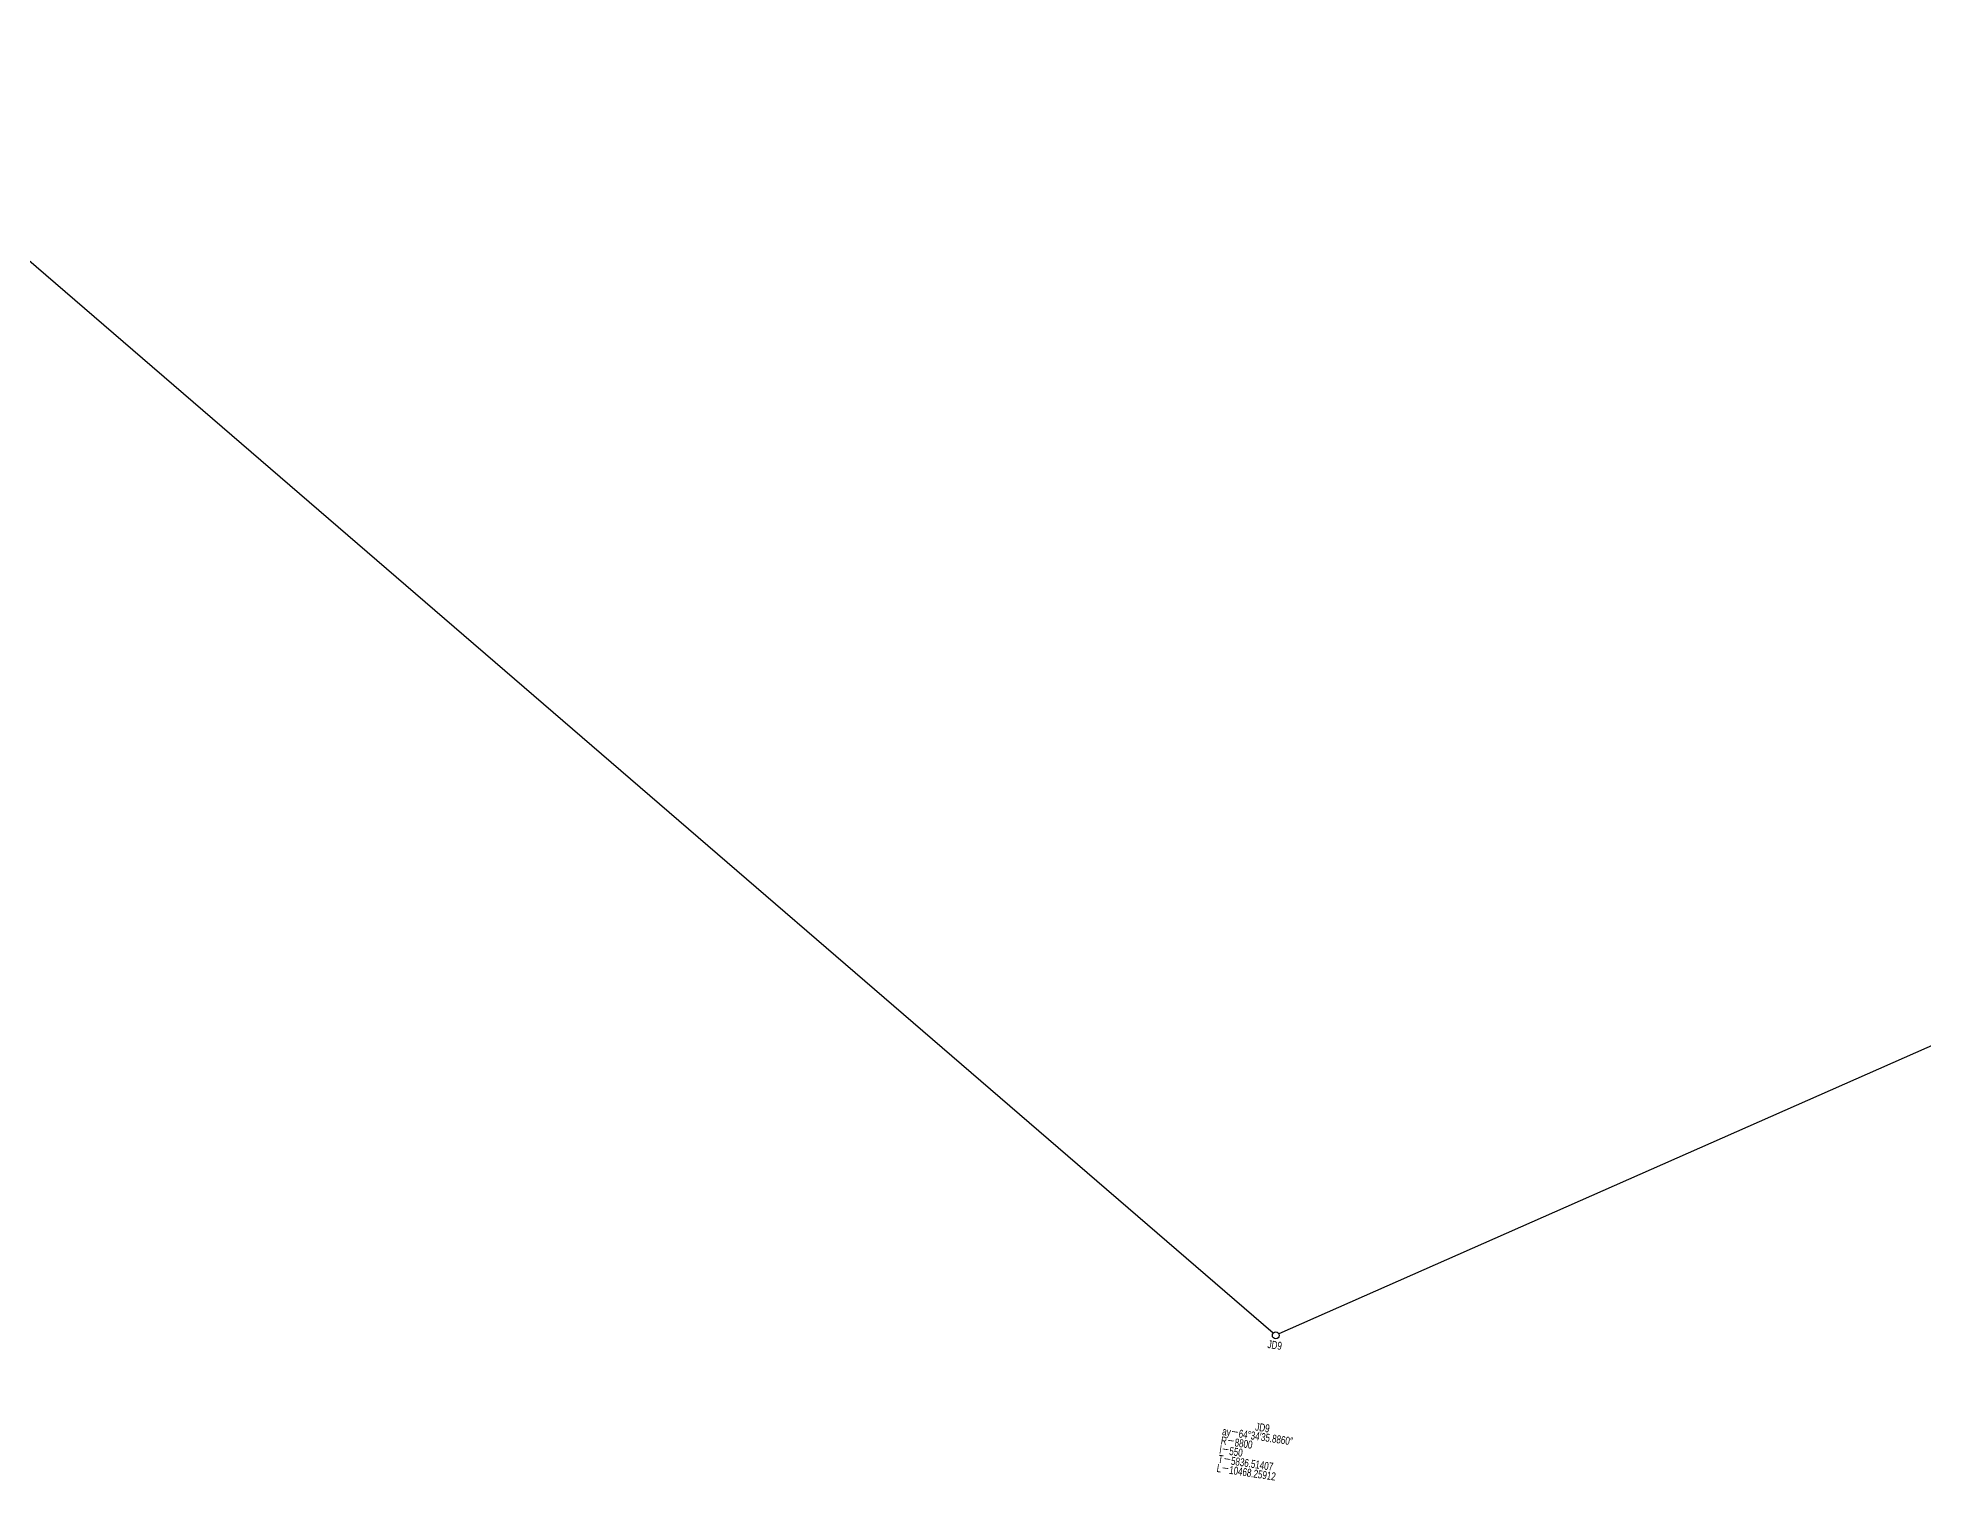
# Model space of a CAD drawing. Header units: millimetres. Extents: x 497834 to 621495, y 3353175 to 3430424.
# Drawn here: x 592280 to 593929, y 3390927 to 3392188 of the extents above; entities that cross this region are included whole.
import ezdxf

# ---------------------------------------------------------------- set-up
doc = ezdxf.new("R2010")
doc.units = ezdxf.units.MM
doc.layers.add('沪乍杭打线-0.0-200.8段-施工系转设计系成果-2000坐标系-左线_中线_交点', color=7, linetype='Continuous')
doc.layers.add('沪乍杭打线-0.0-200.8段-施工系转设计系成果-2000坐标系-左线_曲线资料', color=7, linetype='Continuous')
doc.styles.add('PM_QX', font='slromans.shx', dxfattribs={"width": 0.75, "bigfont": 'hztxt.shx'})

msp = doc.modelspace()

# ---------------------------------------------------------------- linework, layer by layer
at = {"layer": '沪乍杭打线-0.0-200.8段-施工系转设计系成果-2000坐标系-左线_中线_交点', "color": 6, "linetype": 'Continuous', "ltscale": 2}
for p, q in [((593360.4, 3391055.3), (588941.3, 3394863.4)), ((598701.9, 3393410.8), (593365.4, 3391054.5))]:
    msp.add_line(p, q, dxfattribs=at)
msp.add_circle((593362.7, 3391053.3), 3, dxfattribs=at)

# ---------------------------------------------------------------- texts
at = {"layer": '沪乍杭打线-0.0-200.8段-施工系转设计系成果-2000坐标系-左线_中线_交点', "color": 5, "style": 'PM_QX', "width": 0.75}
msp.add_text('JD9', height=7, rotation=351.5353, dxfattribs=at).set_placement((593355.1, 3391042.3))
at = {"layer": '沪乍杭打线-0.0-200.8段-施工系转设计系成果-2000坐标系-左线_曲线资料', "color": 5, "style": 'PM_QX', "width": 0.75}
msp.add_text('JD9', height=7, rotation=351.5353, dxfattribs=at).set_placement((593344.4, 3390970.1))
at = {"layer": '沪乍杭打线-0.0-200.8段-施工系转设计系成果-2000坐标系-左线_曲线资料', "color": 5, "insert": (593316.5, 3390973.1), "char_height": 7, "attachment_point": 1, "rotation": 351.5353, "line_spacing_factor": 0.7, "style": 'PM_QX'}
msp.add_mtext('\\W0.750000;ay－64°34′35.8860″\\PR－8800\\Pl－550\\PT－5836.51407\\PL－10468.25912', dxfattribs=at)

doc.saveas('drawing.dxf')
